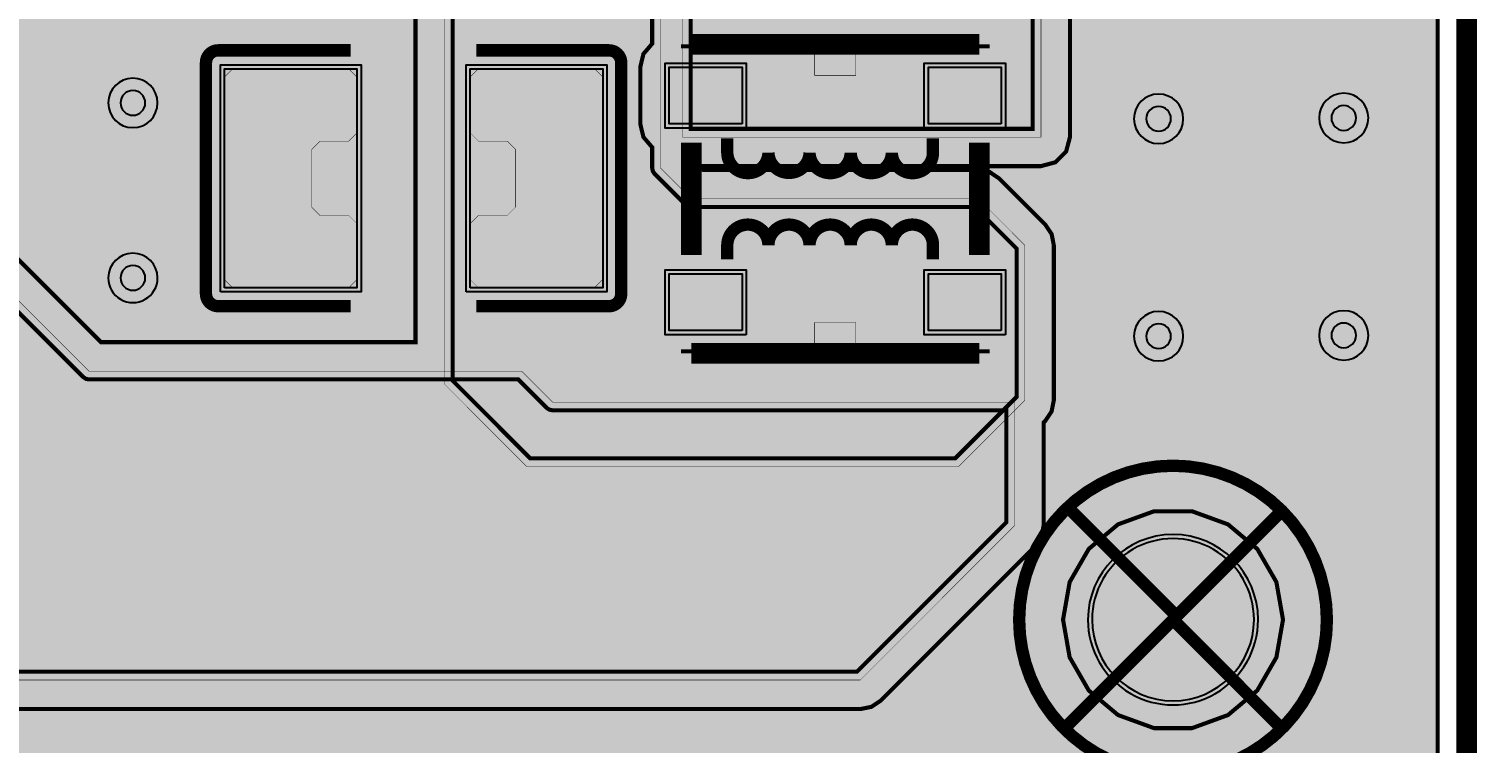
# Model space of a CAD drawing. Header units: millimetres. Extents: x 0 to 40.3, y -58.3 to 0.1.
# Drawn here: x 22.37 to 40.25, y -48.02 to -39.21 of the extents above; entities that cross this region are included whole.
import ezdxf
from ezdxf.enums import TextEntityAlignment as Align

# ---------------------------------------------------------------- set-up
doc = ezdxf.new("R2010")
doc.units = ezdxf.units.MM
doc.header["$MEASUREMENT"] = 0
for name, color, linetype, true_color in [('Board-Outline-Layer', 7, 'Continuous', 0xff00ff), ('Bottom-Layer', 7, 'Continuous', 0x0000ff), ('Bottom-Paste-Mask-Layer', 7, 'Continuous', 0x800000), ('Bottom-Silkscreen-Layer', 7, 'Continuous', 0x66cc33), ('Bottom-Solder-Mask-Layer', 7, 'Continuous', 0xaa00ff), ('Document-Layer', 7, 'Continuous', 0xffffff), ('Hole-Layer', 7, 'Continuous', 0x222222), ('Multi-Layer', 7, 'Continuous', 0xc0c0c0), ('Top-Layer', 7, 'Continuous', 0xff0000), ('Top-Paste-Mask-Layer', 7, 'Continuous', 0x808080), ('Top-Silkscreen-Layer', 7, 'Continuous', 0xffcc00), ('Top-Solder-Mask-Layer', 7, 'Continuous', 0x800080)]:
    doc.layers.add(name, color=color, linetype=linetype, true_color=true_color)
doc.styles.get("Standard").update_dxf_attribs({"font": 'arial.ttf'})

msp = doc.modelspace()

# ---------------------------------------------------------------- hatches: boundary and pattern name
at = {"layer": 'Bottom-Layer'}
for points in [[(0.48514097028194064, -49.64195834391669), (0.48514097028194203, -28.00588519177039), (39.768938277876565, -28.00588519177039), (39.768938277876565, -49.64195834391669)], [(35.14193040386081, -46.50009398018797), (35.22383646424474, -46.964606331359875), (35.459675565709524, -47.373091637508274), (35.82100203200407, -47.67628054211061), (36.264234558682546, -47.83760398868018), (36.73591276161211, -47.83760398868018), (37.179145288290584, -47.67628054211061), (37.54047175458513, -47.373091637508274), (37.77631085604991, -46.964606331359875), (37.85821691643385, -46.50009398018797), (37.77631085604991, -46.035581629016065), (37.54047175458513, -45.627096322867665), (37.179145288290584, -45.32390741826533), (36.73591276161211, -45.16258397169576), (36.264234558682546, -45.16258397169576), (35.82100203200407, -45.32390741826533), (35.459675565709524, -45.627096322867665), (35.22383646424474, -46.035581629016065)], [(35.50007112014225, -46.50009398018797, 1), (37.50007620015241, -46.50009398018797, 1)]]:
    msp.add_hatch(color=256, dxfattribs=at).paths.add_polyline_path(points)
at = {"layer": 'Bottom-Paste-Mask-Layer'}
msp.add_hatch(color=256, dxfattribs=at).paths.add_polyline_path([(35.50007112014225, -46.50009398018797, 1), (37.50007620015241, -46.50009398018797, 1)])
at = {"layer": 'Bottom-Solder-Mask-Layer'}
msp.add_hatch(color=256, dxfattribs=at).paths.add_polyline_path([(35.44907035814072, -46.50009398018797, 1), (37.551076962153935, -46.50009398018797, 1)])
at = {"layer": 'Document-Layer'}
for points in [[(32.075387350774704, -39.40270764541529), (32.075387350774704, -39.78370840741682), (32.58338836677674, -39.78370840741682), (32.58338836677674, -39.40270764541529)], [(32.075387350774704, -39.40270764541529), (32.075387350774704, -39.78370840741682), (32.58338836677674, -39.78370840741682), (32.58338836677674, -39.40270764541529)], [(32.58338836677673, -43.21271526543053), (32.58338836677673, -42.83171450342901), (32.075387350774704, -42.83171450342901), (32.075387350774704, -43.21271526543053)], [(32.58338836677673, -43.21271526543053), (32.58338836677673, -42.83171450342901), (32.075387350774704, -42.83171450342901), (32.075387350774704, -43.21271526543053)]]:
    msp.add_hatch(color=256, dxfattribs=at).paths.add_polyline_path(points)
at = {"layer": 'Hole-Layer'}
msp.add_hatch(color=256, dxfattribs=at).paths.add_polyline_path([(35.50007112014225, -46.50009398018797, 1), (37.50007620015241, -46.50009398018797, 1)])
at = {"layer": 'Multi-Layer'}
msp.add_hatch(color=256, dxfattribs=at).paths.add_polyline_path([(35.50007112014225, -46.50009398018797, 1), (37.50007620015241, -46.50009398018797, 1)])
msp.add_hatch(color=256, dxfattribs=at).paths.add_polyline_path([(35.50007112014225, -46.50009398018797, 1), (37.50007620015241, -46.50009398018797, 1)])
msp.add_hatch(color=256, dxfattribs=at).paths.add_polyline_path([(35.50007112014225, -46.50009398018797, 1), (37.50007620015241, -46.50009398018797, 1)])
at = {"layer": 'Top-Layer'}
for points in [[(0.48514097028194203, -28.01499618999238), (16.382740665481336, -28.01499618999238), (16.382740665481336, -28.216916433832875), (9.525019050038102, -28.216916433832875), (9.345948691897386, -28.26489819168503), (9.214860091608825, -28.39598679197359), (9.166878333756669, -28.575057150114308), (9.166878333756669, -28.787160274320552), (8.700774701549404, -28.787160274320552), (8.466518396748828, -28.833756750482046), (8.267925490815449, -28.966452287869046), (6.806165267295004, -30.42821251138949), (6.673469729908002, -30.62680541732287), (6.626873253746508, -30.86106172212345), (6.626873253746508, -35.56007112014225), (6.6734697299080015, -35.79432742494282), (6.806165267295001, -35.992920330876196), (7.94308424113295, -37.12983930471415), (8.141677147066329, -37.262534842101154), (8.375933451866905, -37.309131318262644), (10.23787830506335, -37.309131318262644), (10.360359168885264, -37.52132572348692), (10.590586741173482, -37.60513081026163), (11.07188214376429, -37.60513081026163), (11.07188214376429, -38.862077724155455), (11.099143982514375, -38.99913224273172), (11.176779130944114, -39.11532145325706), (11.938780654947163, -39.87732297726011), (12.054969865472499, -39.95495812568985), (12.19202438404877, -39.982219964439935), (13.821681198134101, -39.982219964439935), (16.659893319786644, -42.82043208609248), (16.659893319786644, -45.974091948183904), (16.687155158536726, -46.11114646676017), (16.764790306966464, -46.22733567728551), (18.034792846971545, -47.49733821729059), (18.150982057496883, -47.57497336572033), (18.288036576073154, -47.60223520447041), (32.63906527813056, -47.60223520447041), (32.77611979670683, -47.57497336572033), (32.892309007232164, -47.49733821729059), (34.797312817239785, -45.59233440728297), (34.87494796566953, -45.47614519675763), (34.90220980441961, -45.339090678181364), (34.90220980441961, -44.06738909561453), (34.92290297440735, -44.04669599001828), (35.00053841023132, -43.930506642881525), (35.02780035560072, -43.793451866903744), (35.02780035560072, -41.879237998476), (35.00053851685063, -41.74218347989973), (34.92290336842089, -41.625994269374395), (34.3513768253678, -41.054467726321306), (34.23518761484247, -40.976832577891564), (34.098133096266196, -40.94957073914148), (30.69973104469039, -40.94957073914148), (30.654010953250207, -40.9038506477013), (34.86939293878588, -40.9038506477013), (35.0484632969266, -40.85586888984914), (35.179551897215156, -40.724780289560584), (35.22753365506731, -40.545709931419864), (35.22753365506731, -38.879110998222004), (35.20027181631723, -38.74205647964573), (35.12263666788749, -38.6258672691204), (32.35953546429923, -35.86276606553213), (32.81238252476505, -35.86276606553213), (32.98527441278904, -35.81827032006018), (33.115205793426114, -35.695839471678944), (33.345389890779785, -35.695839471678944), (33.524460248920505, -35.64785771382679), (33.65554884920906, -35.51676911353823), (33.70353060706122, -35.33769875539751), (33.70353060706122, -31.528691897383798), (33.703259409374915, -31.514757037532632), (33.70244622703826, -31.500843281686564), (33.93912849302869, -31.500843281686564), (34.214499097469975, -31.77621388612785), (34.13143740368388, -31.894856069112123), (34.10215392430785, -32.03669291338583), (34.10215392430785, -35.37050038100077), (34.150135682160006, -35.54957073914149), (34.28122428244856, -35.68065933943004), (34.46029464058928, -35.7286410972822), (37.55569977139954, -35.7286410972822), (37.73477012954026, -35.68065933943004), (37.865858729828815, -35.54957073914149), (37.91384048768097, -35.37050038100077), (37.91384048768097, -32.03669291338583), (37.89070727436765, -31.91006453736508), (37.82429609976474, -31.7997946545334), (37.873611796563445, -31.70117011553719), (37.890586741173486, -31.59221742443485), (37.890586741173486, -30.123924307848622), (37.8633249024234, -29.986869789272347), (37.78568975399366, -29.870680578747013), (35.93000536523903, -28.014996189992385), (39.768938277876565, -28.014996189992385), (39.768938277876565, -49.64195834391669), (0.48514097028194064, -49.64195834391669)], [(19.281178562357127, -29.591059182118368), (19.28117856235713, -28.01499618999238), (25.4229108458217, -28.014996189992385), (25.422910845821697, -31.37294386588774), (25.470892603673853, -31.552014224028458), (25.60198120396241, -31.683102824317015), (25.781051562103126, -31.73108458216917), (28.605740411480824, -31.73108458216917), (28.605740411480824, -35.33769875539751), (28.65372216933298, -35.51676911353823), (28.78481076962154, -35.64785771382679), (28.963881127762257, -35.695839471678944), (29.25438562592466, -35.695839471678944), (29.208007163643646, -35.79207262257535), (29.192075184150376, -35.89770383540767), (29.192075184150376, -36.897703835407675), (29.240056942002532, -37.076774193548395), (29.37114554229109, -37.207862793836945), (29.550215900431805, -37.2558445516891), (29.676038972232472, -37.2558445516891), (29.81620841989276, -37.396013124728), (29.932397356478056, -37.473647696865086), (30.06945135890272, -37.500909321818646), (30.083500127000256, -37.500909321818646), (30.083500127000256, -37.73971551943104), (29.550469900939806, -37.73971551943104), (29.471473701173146, -37.748536363559445), (29.39636878286766, -37.774564389128784), (28.40439321865635, -37.774564389128784), (28.329288300350864, -37.748536363559445), (28.250292100584204, -37.73971551943104), (27.650292100584206, -37.73971551943104), (27.47122174244349, -37.78769727728319), (27.34013314215493, -37.91878587757175), (27.292151384302773, -38.09785623571247), (27.292151384302773, -38.218445231662166), (27.250134477654807, -38.26046213831013), (27.17249932922507, -38.376651348835466), (27.145237490474987, -38.51370586741174), (27.145237490474987, -43.07594615189231), (23.262392970014243, -43.07594615189231), (16.509276241166635, -36.3228294230447), (16.393087030641297, -36.24519427461496), (16.256032512065026, -36.217932435864874), (13.864374173976648, -36.217932435864874), (13.461270145154442, -35.81482840704267), (13.345080934629104, -35.737193258612926), (13.208026416052833, -35.70993141986285), (11.55702311404623, -35.70993141986285), (11.419968595469959, -35.737193258612926), (11.303779384944622, -35.81482840704267), (11.294842058971906, -35.82376573301539), (11.21967209292828, -35.79768751968813), (11.140599441198884, -35.78884937769875), (10.590586741173482, -35.78884937769876), (10.360359168885259, -35.87265446447347), (10.237878305063347, -36.08484886969775), (8.629490649052366, -36.08484886969775), (7.941699992887595, -35.397058213532965), (7.989335559906093, -35.406907433958445), (8.037866395732793, -35.41021082042164), (11.049022098044198, -35.41021082042164), (11.114448749678246, -35.40418390096522), (11.177673355346698, -35.38630598888788), (11.240897961015165, -35.40418390096523), (11.306324612649224, -35.410210820421646), (12.192024384048768, -35.410210820421646), (12.371094742189484, -35.36222906256949), (12.502183342478045, -35.23114046228093), (12.5501651003302, -35.05207010414021), (12.5501651003302, -33.75734061468123), (13.055981711963424, -33.75734061468123), (13.153223663986656, -33.74388638700255), (13.243159463411407, -33.70453457055718), (13.433025491259114, -33.576298092315405), (13.506311912623824, -33.35922021844044), (13.506311912623824, -31.803870967741943), (13.504797193873577, -31.770967008353068), (13.500265850312307, -31.738341376682758), (18.87686309372619, -31.738341376682758), (19.055933451866903, -31.690359618830602), (19.187022052155463, -31.55927101854204), (19.23500381000762, -31.380200660401325), (19.23500381000762, -29.766962593133055), (19.269442585099707, -29.681990636743734)], [(30.11153535532538, -37.04116840233681), (29.763982727965463, -36.693617943616104), (29.763982727965463, -35.94181610363221), (31.788413658890214, -35.94181610363221), (34.76779273558547, -38.92119518032748), (34.76779273558547, -40.44410972821946), (30.543241046482095, -40.44410972821946), (30.543241046482095, -37.14276860553721), (30.513483035934627, -37.07092641288427), (30.44164084328169, -37.04116840233681)], [(13.970027940055882, -39.5224790449581), (12.234108566154243, -39.5224790449581), (11.531623063246128, -38.81999354204998), (11.531623063246128, -36.237156572250264), (11.599107296151702, -36.169672339344686), (13.16594223394736, -36.169672339344686), (13.644185239401928, -36.64791534479925), (13.677146717565146, -36.669939500382156), (13.716027432054865, -36.67767335534672), (16.213948329959553, -36.67767335534672), (23.04220403543952, -43.50592906082668), (23.075165513602737, -43.52795321640959), (23.11404622809246, -43.53568707137415), (28.41476809176965, -43.53568707137415), (28.766010843223707, -43.88692982282821), (28.798972321386923, -43.90895397841111), (28.83785303587665, -43.916687833375676), (34.442468884937774, -43.916687833375676), (34.442468884937774, -45.29700649607589), (32.59698109602508, -47.14249428498857), (18.330120758178627, -47.14249428498857), (17.119634239268482, -45.932007766078435), (17.119634239268482, -42.672085344170696), (17.11190038430392, -42.63320462968097), (17.089876228721014, -42.60024315151775), (14.041870132708821, -39.55223705550556), (14.008908654545603, -39.53021289992265)], [(29.92124714249429, -40.38262890525781), (29.960255576848233, -40.545169236530796), (30.06878333756668, -40.67230201119774), (30.06878333756668, -40.92671069342139), (30.07651719253124, -40.96559140791111), (30.098541348114146, -40.99855288607433), (30.47954211011567, -41.379553648075856), (30.512503588278886, -41.40157780365876), (30.55138430276861, -41.409311658623324), (34.05604891416072, -41.409311658623324), (34.56805943611887, -41.92132218058148), (34.56805943611887, -43.75136759219931), (33.81130681727525, -44.508117856235714), (28.561464420865953, -44.508117856235714), (27.604978409956825, -43.55163184532658), (27.604978409956825, -38.55579004951721), (27.926463150863412, -38.23430530861062), (30.06878333756668, -38.23430530861062), (30.06878333756668, -39.39295579931788), (29.960255576848233, -39.52008857398483), (29.921247142494288, -39.68262890525781)], [(31.17938785877572, -40.38262890525782), (30.279387858775724, -40.38262890525782), (30.279387858775724, -39.682628905257815), (31.17938785877572, -39.682628905257815)], [(34.379387858775715, -40.38262890525781), (33.479387858775716, -40.38262890525781), (33.479387858775716, -39.68262890525781), (34.379387858775715, -39.68262890525781)], [(24.78747777495555, -42.4037109474219), (24.78747777495555, -39.7037109474219), (26.422479044958095, -39.7037109474219), (26.422479044958095, -42.4037109474219)], [(27.82227584455169, -42.4037109474219), (27.82227584455169, -39.7037109474219), (29.457277114554234, -39.7037109474219), (29.457277114554234, -42.4037109474219)], [(31.17938785877572, -42.93279400558801), (30.279387858775724, -42.93279400558801), (30.279387858775724, -42.23279400558801), (31.17938785877572, -42.23279400558801)], [(34.379387858775715, -42.932794005588015), (33.479387858775716, -42.932794005588015), (33.479387858775716, -42.23279400558802), (34.379387858775715, -42.23279400558802)], [(35.14193040386081, -46.50009398018797), (35.22383646424474, -46.964606331359875), (35.459675565709524, -47.373091637508274), (35.82100203200407, -47.67628054211061), (36.264234558682546, -47.83760398868018), (36.73591276161211, -47.83760398868018), (37.179145288290584, -47.67628054211061), (37.54047175458513, -47.373091637508274), (37.77631085604991, -46.964606331359875), (37.85821691643385, -46.50009398018797), (37.77631085604991, -46.035581629016065), (37.54047175458513, -45.627096322867665), (37.179145288290584, -45.32390741826533), (36.73591276161211, -45.16258397169576), (36.264234558682546, -45.16258397169576), (35.82100203200407, -45.32390741826533), (35.459675565709524, -45.627096322867665), (35.22383646424474, -46.035581629016065)], [(35.50007112014225, -46.50009398018797, 1), (37.50007620015241, -46.50009398018797, 1)]]:
    msp.add_hatch(color=256, dxfattribs=at).paths.add_polyline_path(points)
at = {"layer": 'Top-Paste-Mask-Layer'}
for points in [[(31.17938785877572, -40.38262890525782), (30.279387858775724, -40.38262890525782), (30.279387858775724, -39.682628905257815), (31.17938785877572, -39.682628905257815)], [(34.379387858775715, -40.38262890525781), (33.479387858775716, -40.38262890525781), (33.479387858775716, -39.68262890525781), (34.379387858775715, -39.68262890525781)], [(26.422377444754893, -42.3037236474473), (26.422377444754893, -41.61271526543053), (26.322377444754892, -41.51271526543053), (25.966471932943872, -41.51271526543053), (25.866471932943867, -41.412715265430535), (25.866471932943867, -40.69470662941326), (25.966471932943872, -40.59470662941327), (26.322377444754892, -40.59470662941327), (26.422377444754893, -40.494706629413265), (26.422377444754893, -39.8036982473965), (26.322377444754892, -39.703698247396495), (24.88737617475235, -39.703698247396495), (24.787376174752353, -39.8036982473965), (24.787376174752353, -42.3037236474473), (24.88737617475235, -42.4037236474473), (26.322377444754892, -42.4037236474473)], [(26.422377444754893, -42.3037236474473), (26.422377444754893, -41.61271526543053), (26.322377444754892, -41.51271526543053), (25.966471932943872, -41.51271526543053), (25.866471932943867, -41.412715265430535), (25.866471932943867, -40.69470662941326), (25.966471932943872, -40.59470662941327), (26.322377444754892, -40.59470662941327), (26.422377444754893, -40.494706629413265), (26.422377444754893, -39.8036982473965), (26.322377444754892, -39.703698247396495), (24.88737617475235, -39.703698247396495), (24.787376174752353, -39.8036982473965), (24.787376174752353, -42.3037236474473), (24.88737617475235, -42.4037236474473), (26.322377444754892, -42.4037236474473)], [(27.822377444754892, -42.3037236474473), (27.822377444754892, -41.61271526543053), (27.922377444754893, -41.51271526543053), (28.278282956565917, -41.51271526543053), (28.37828295656592, -41.412715265430535), (28.37828295656592, -40.69470662941326), (28.278282956565917, -40.59470662941327), (27.922377444754893, -40.59470662941327), (27.822377444754892, -40.494706629413265), (27.822377444754892, -39.8036982473965), (27.922377444754893, -39.703698247396495), (29.357378714757434, -39.703698247396495), (29.457378714757432, -39.8036982473965), (29.457378714757432, -42.3037236474473), (29.357378714757434, -42.4037236474473), (27.922377444754893, -42.4037236474473)], [(27.822377444754892, -42.3037236474473), (27.822377444754892, -41.61271526543053), (27.922377444754893, -41.51271526543053), (28.278282956565917, -41.51271526543053), (28.37828295656592, -41.412715265430535), (28.37828295656592, -40.69470662941326), (28.278282956565917, -40.59470662941327), (27.922377444754893, -40.59470662941327), (27.822377444754892, -40.494706629413265), (27.822377444754892, -39.8036982473965), (27.922377444754893, -39.703698247396495), (29.357378714757434, -39.703698247396495), (29.457378714757432, -39.8036982473965), (29.457378714757432, -42.3037236474473), (29.357378714757434, -42.4037236474473), (27.922377444754893, -42.4037236474473)], [(31.17938785877572, -42.93279400558801), (30.279387858775724, -42.93279400558801), (30.279387858775724, -42.23279400558801), (31.17938785877572, -42.23279400558801)], [(34.379387858775715, -42.932794005588015), (33.479387858775716, -42.932794005588015), (33.479387858775716, -42.23279400558802), (34.379387858775715, -42.23279400558802)], [(35.50007112014225, -46.50009398018797, 1), (37.50007620015241, -46.50009398018797, 1)]]:
    msp.add_hatch(color=256, dxfattribs=at).paths.add_polyline_path(points)
at = {"layer": 'Top-Silkscreen-Layer'}
for points in [[(32.075387350774704, -39.40270764541529), (32.075387350774704, -39.78370840741682), (32.58338836677674, -39.78370840741682), (32.58338836677674, -39.40270764541529)], [(32.075387350774704, -39.40270764541529), (32.075387350774704, -39.78370840741682), (32.58338836677674, -39.78370840741682), (32.58338836677674, -39.40270764541529)], [(32.075387350774704, -43.21271526543053), (32.075387350774704, -42.83171450342901), (32.58338836677673, -42.83171450342901), (32.58338836677673, -43.21271526543053)], [(32.075387350774704, -43.21271526543053), (32.075387350774704, -42.83171450342901), (32.58338836677673, -42.83171450342901), (32.58338836677673, -43.21271526543053)]]:
    msp.add_hatch(color=256, dxfattribs=at).paths.add_polyline_path(points)
at = {"layer": 'Top-Solder-Mask-Layer'}
for points in [[(24.73667767335535, -42.4545110490221), (24.73667767335535, -39.652910845821694), (26.473279146558294, -39.652910845821694), (26.473279146558294, -42.4545110490221)], [(27.77147574295149, -42.4545110490221), (27.77147574295149, -39.652910845821694), (29.508077216154437, -39.652910845821694), (29.508077216154437, -42.4545110490221)], [(31.230388620777248, -40.433629667259346), (30.228387096774195, -40.433629667259346), (30.228387096774195, -39.63162814325629), (31.230388620777248, -39.63162814325629)], [(34.430388620777244, -40.43362966725934), (33.428387096774195, -40.43362966725934), (33.428387096774195, -39.631628143256286), (34.430388620777244, -39.631628143256286)], [(31.230388620777248, -42.983794767589536), (30.228387096774195, -42.983794767589536), (30.228387096774195, -42.18179324358648), (31.230388620777248, -42.18179324358648)], [(34.430388620777244, -42.98379476758954), (33.428387096774195, -42.98379476758954), (33.428387096774195, -42.18179324358649), (34.430388620777244, -42.18179324358649)], [(35.44907035814072, -46.50009398018797, 1), (37.551076962153935, -46.50009398018797, 1)]]:
    msp.add_hatch(color=256, dxfattribs=at).paths.add_polyline_path(points)

# ---------------------------------------------------------------- linework, layer by layer
at = {"layer": 'Board-Outline-Layer', "const_width": 0.25400050800101603}
msp.add_lwpolyline([(0.12700025400050802, -50.000099060198124), (0.12700025400050802, 0), (40.12707899415799, 0), (40.12707899415799, -50.000099060198124)], close=True, dxfattribs=at)
at = {"layer": 'Bottom-Layer'}
for points, const_width in [([(0.12700025400050802, -50.000099060198124), (0.12700025400050802, -27.904284988569984), (40.12707899415799, -27.904284988569984), (40.12707899415799, -50.000099060198124)], 0.005080010160020321), ([(0.48514097028194064, -49.64195834391669), (0.48514097028194203, -28.00588519177039), (39.768938277876565, -28.00588519177039), (39.768938277876565, -49.64195834391669)], 0.05080010160020321), ([(35.14193040386081, -46.50009398018797), (35.22383646424474, -46.964606331359875), (35.459675565709524, -47.373091637508274), (35.82100203200407, -47.67628054211061), (36.264234558682546, -47.83760398868018), (36.73591276161211, -47.83760398868018), (37.179145288290584, -47.67628054211061), (37.54047175458513, -47.373091637508274), (37.77631085604991, -46.964606331359875), (37.85821691643385, -46.50009398018797), (37.77631085604991, -46.035581629016065), (37.54047175458513, -45.627096322867665), (37.179145288290584, -45.32390741826533), (36.73591276161211, -45.16258397169576), (36.264234558682546, -45.16258397169576), (35.82100203200407, -45.32390741826533), (35.459675565709524, -45.627096322867665), (35.22383646424474, -46.035581629016065)], 0.05080010160020321)]:
    msp.add_lwpolyline(points, close=True, dxfattribs=dict(at, const_width=const_width))
msp.add_lwpolyline([(35.50007112014225, -46.500093979688664, 1), (37.50007620015241, -46.500093980367396), (37.50007620015241, -46.500093980687275, 1), (35.50007112014225, -46.50009398000854)], format="xyb", dxfattribs=at)
at = {"layer": 'Bottom-Paste-Mask-Layer'}
msp.add_lwpolyline([(35.50007112014225, -46.500093979688664, 1), (37.50007620015241, -46.500093980367396), (37.50007620015241, -46.500093980687275, 1), (35.50007112014225, -46.50009398000854)], format="xyb", dxfattribs=at)
at = {"layer": 'Bottom-Solder-Mask-Layer'}
msp.add_lwpolyline([(35.44907035814072, -46.50009397515153, 1), (37.551076962153935, -46.50009398219107), (37.551076962153935, -46.50009398522441, 1), (35.44907035814072, -46.50009397818488)], format="xyb", dxfattribs=at)
at = {"layer": 'Document-Layer', "const_width": 0.005080010160020321}
for points in [[(32.075387350774704, -39.40270764541529), (32.075387350774704, -39.78370840741682), (32.58338836677674, -39.78370840741682), (32.58338836677674, -39.40270764541529)], [(32.075387350774704, -39.40270764541529), (32.075387350774704, -39.78370840741682), (32.58338836677674, -39.78370840741682), (32.58338836677674, -39.40270764541529)], [(32.58338836677673, -43.21271526543053), (32.58338836677673, -42.83171450342901), (32.075387350774704, -42.83171450342901), (32.075387350774704, -43.21271526543053)], [(32.58338836677673, -43.21271526543053), (32.58338836677673, -42.83171450342901), (32.075387350774704, -42.83171450342901), (32.075387350774704, -43.21271526543053)]]:
    msp.add_lwpolyline(points, close=True, dxfattribs=at)
at = {"layer": 'Hole-Layer'}
for points in [[(23.503799847599698, -40.1238252476505, 1), (23.80879857759716, -40.1238252476505, 1)], [(36.16957327914656, -40.319850599379976, 1), (36.474572009144026, -40.319850599379976, 1)], [(38.45557785115571, -40.309986197928644, 1), (38.76057658115317, -40.309986197928644, 1)], [(23.503799847599698, -42.282829565659135, 1), (23.80879857759716, -42.282829565659135, 1)], [(36.16957327914656, -43.002180426404614, 1), (36.474572009144026, -43.002180426404614, 1)], [(38.45557785115571, -42.99231602495328, 1), (38.76057658115317, -42.99231602495328, 1)]]:
    msp.add_lwpolyline(points, format="xyb", close=True, dxfattribs=at)
msp.add_lwpolyline([(35.50007112014225, -46.500093979688664, 1), (37.50007620015241, -46.500093980367396), (37.50007620015241, -46.500093980687275, 1), (35.50007112014225, -46.50009398000854)], format="xyb", dxfattribs=at)
at = {"layer": 'Multi-Layer'}
for points in [[(23.351297942595888, -40.12382524745077, 1), (23.96130048260097, -40.12382524801451), (23.96130048260097, -40.123825247850235, 1), (23.351297942595888, -40.12382524728649)], [(23.351297942595888, -42.28282956545941, 1), (23.96130048260097, -42.282829566023146), (23.96130048260097, -42.28282956585887, 1), (23.351297942595888, -42.282829565295124)], [(35.50007112014225, -46.500093979688664, 1), (37.50007620015241, -46.500093980367396), (37.50007620015241, -46.500093980687275, 1), (35.50007112014225, -46.50009398000854)], [(35.50007112014225, -46.500093979688664, 1), (37.50007620015241, -46.500093980367396), (37.50007620015241, -46.500093980687275, 1), (35.50007112014225, -46.50009398000854)], [(35.50007112014225, -46.500093979688664, 1), (37.50007620015241, -46.500093980367396), (37.50007620015241, -46.500093980687275, 1), (35.50007112014225, -46.50009398000854)]]:
    msp.add_lwpolyline(points, format="xyb", dxfattribs=at)
for points in [[(36.01707137414275, -40.319850599379976, 1), (36.627073914147836, -40.319850599379976, 1)], [(38.30307594615189, -40.309986197928644, 1), (38.913078486156984, -40.309986197928644, 1)], [(36.01707137414275, -43.002180426404614, 1), (36.627073914147836, -43.002180426404614, 1)], [(38.30307594615189, -42.99231602495328, 1), (38.913078486156984, -42.99231602495328, 1)]]:
    msp.add_lwpolyline(points, format="xyb", close=True, dxfattribs=at)
at = {"layer": 'Top-Layer'}
for points, const_width in [([(0.12700025400050802, -50.000099060198124), (0.12700025400050802, -27.913395986791976), (40.12707899415799, -27.913395986791976), (40.12707899415799, -50.000099060198124)], 0.005080010160020321), ([(31.830497840995687, -35.8402159004318), (34.86939293878588, -38.879110998222004), (34.86939293878588, -40.545709931419864), (30.44164084328169, -40.545709931419864), (30.44164084328169, -37.14276860553721), (30.06945135890272, -37.14276860553721), (29.662382524765054, -36.73570231140462), (29.662382524765054, -35.8402159004318)], 0.005080010160020321), ([(30.11153535532538, -37.04116840233681), (29.763982727965463, -36.693617943616104), (29.763982727965463, -35.94181610363221), (31.788413658890214, -35.94181610363221), (34.76779273558547, -38.92119518032748), (34.76779273558547, -40.44410972821946), (30.543241046482095, -40.44410972821946), (30.543241046482095, -37.14276860553721), (30.513483035934627, -37.07092641288427), (30.44164084328169, -37.04116840233681)], 0.05080010160020321), ([(11.430022860045721, -36.19507239014479), (11.55702311404623, -36.06807213614427), (13.208026416052833, -36.06807213614427), (13.716027432054865, -36.57607315214631), (16.256032512065026, -36.57607315214631), (23.11404622809246, -43.43408686817374), (28.45685227387512, -43.43408686817374), (28.83785303587665, -43.81508763017526), (34.54406908813818, -43.81508763017526), (34.54406908813818, -45.339090678181364), (32.63906527813056, -47.244094488188985), (18.288036576073154, -47.244094488188985), (17.018034036068073, -45.974091948183904), (17.018034036068073, -42.672085344170696), (13.970027940055882, -39.6240792481585), (12.19202438404877, -39.6240792481585), (11.430022860045721, -38.862077724155455)], 0.005080010160020321), ([(30.170383540767084, -38.13270510541021), (30.170383540767084, -40.92671069342139), (30.55138430276861, -41.30771145542291), (34.098133096266196, -41.30771145542291), (34.669659639319285, -41.879237998476), (34.669659639319285, -43.793451866903744), (33.85339090678182, -44.60971805943612), (28.51938023876048, -44.60971805943612), (27.503378206756416, -43.59371602743206), (27.503378206756416, -38.51370586741174), (27.88437896875794, -38.13270510541021)], 0.005080010160020321), ([(29.92124714249429, -40.38262890525781), (29.960255576848233, -40.545169236530796), (30.06878333756668, -40.67230201119774), (30.06878333756668, -40.92671069342139), (30.07651719253124, -40.96559140791111), (30.098541348114146, -40.99855288607433), (30.47954211011567, -41.379553648075856), (30.512503588278886, -41.40157780365876), (30.55138430276861, -41.409311658623324), (34.05604891416072, -41.409311658623324), (34.56805943611887, -41.92132218058148), (34.56805943611887, -43.75136759219931), (33.81130681727525, -44.508117856235714), (28.561464420865953, -44.508117856235714), (27.604978409956825, -43.55163184532658), (27.604978409956825, -38.55579004951721), (27.926463150863412, -38.23430530861062), (30.06878333756668, -38.23430530861062), (30.06878333756668, -39.39295579931788), (29.960255576848233, -39.52008857398483), (29.921247142494288, -39.68262890525781)], 0.05080010160020321), ([(35.14193040386081, -46.50009398018797), (35.22383646424474, -46.964606331359875), (35.459675565709524, -47.373091637508274), (35.82100203200407, -47.67628054211061), (36.264234558682546, -47.83760398868018), (36.73591276161211, -47.83760398868018), (37.179145288290584, -47.67628054211061), (37.54047175458513, -47.373091637508274), (37.77631085604991, -46.964606331359875), (37.85821691643385, -46.50009398018797), (37.77631085604991, -46.035581629016065), (37.54047175458513, -45.627096322867665), (37.179145288290584, -45.32390741826533), (36.73591276161211, -45.16258397169576), (36.264234558682546, -45.16258397169576), (35.82100203200407, -45.32390741826533), (35.459675565709524, -45.627096322867665), (35.22383646424474, -46.035581629016065)], 0.05080010160020321)]:
    msp.add_lwpolyline(points, close=True, dxfattribs=dict(at, const_width=const_width))
at = {"layer": 'Top-Layer', "const_width": 0.05080010160020321}
for points in [[(39.768938277876565, -28.014996189992385), (39.768938277876565, -49.64195834391669)], [(27.145237490474987, -38.51370586741174), (27.145237490474987, -43.07594615189231), (23.262392970014243, -43.07594615189231), (16.509276241166635, -36.3228294230447)], [(16.213948329959553, -36.67767335534672), (23.04220403543952, -43.50592906082668), (23.075165513602737, -43.52795321640959), (23.11404622809246, -43.53568707137415), (28.41476809176965, -43.53568707137415), (28.766010843223707, -43.88692982282821), (28.798972321386923, -43.90895397841111), (28.83785303587665, -43.916687833375676), (34.442468884937774, -43.916687833375676), (34.442468884937774, -45.29700649607589), (32.59698109602508, -47.14249428498857), (18.330120758178627, -47.14249428498857)], [(18.288036576073154, -47.60223520447041), (32.63906527813056, -47.60223520447041), (32.77611979670683, -47.57497336572033), (32.892309007232164, -47.49733821729059), (34.797312817239785, -45.59233440728297), (34.87494796566953, -45.47614519675763), (34.90220980441961, -45.339090678181364), (34.90220980441961, -44.06738909561453), (34.92290297440735, -44.04669599001828), (35.00053841023132, -43.930506642881525), (35.02780035560072, -43.793451866903744), (35.02780035560072, -41.879237998476), (35.00053851685063, -41.74218347989973), (34.92290336842089, -41.625994269374395), (34.3513768253678, -41.054467726321306), (34.23518761484247, -40.976832577891564), (34.098133096266196, -40.94957073914148), (30.69973104469039, -40.94957073914148), (30.654010953250207, -40.9038506477013), (34.86939293878588, -40.9038506477013), (35.0484632969266, -40.85586888984914), (35.179551897215156, -40.724780289560584), (35.22753365506731, -40.545709931419864), (35.22753365506731, -38.879110998222004)]]:
    msp.add_lwpolyline(points, dxfattribs=at)
at = {"layer": 'Top-Layer'}
for points in [[(31.17938785877572, -40.38262890525782), (30.279387858775724, -40.38262890525782), (30.279387858775724, -39.682628905257815), (31.17938785877572, -39.682628905257815)], [(34.379387858775715, -40.38262890525781), (33.479387858775716, -40.38262890525781), (33.479387858775716, -39.68262890525781), (34.379387858775715, -39.68262890525781)], [(24.78747777495555, -42.4037109474219), (24.78747777495555, -39.7037109474219), (26.422479044958095, -39.7037109474219), (26.422479044958095, -42.4037109474219)], [(27.82227584455169, -42.4037109474219), (27.82227584455169, -39.7037109474219), (29.457277114554234, -39.7037109474219), (29.457277114554234, -42.4037109474219)], [(31.17938785877572, -42.93279400558801), (30.279387858775724, -42.93279400558801), (30.279387858775724, -42.23279400558801), (31.17938785877572, -42.23279400558801)], [(34.379387858775715, -42.932794005588015), (33.479387858775716, -42.932794005588015), (33.479387858775716, -42.23279400558802), (34.379387858775715, -42.23279400558802)]]:
    msp.add_lwpolyline(points, close=True, dxfattribs=at)
msp.add_lwpolyline([(35.50007112014225, -46.500093979688664, 1), (37.50007620015241, -46.500093980367396), (37.50007620015241, -46.500093980687275, 1), (35.50007112014225, -46.50009398000854)], format="xyb", dxfattribs=at)
at = {"layer": 'Top-Paste-Mask-Layer'}
for points in [[(31.17938785877572, -40.38262890525782), (30.279387858775724, -40.38262890525782), (30.279387858775724, -39.682628905257815), (31.17938785877572, -39.682628905257815)], [(34.379387858775715, -40.38262890525781), (33.479387858775716, -40.38262890525781), (33.479387858775716, -39.68262890525781), (34.379387858775715, -39.68262890525781)], [(31.17938785877572, -42.93279400558801), (30.279387858775724, -42.93279400558801), (30.279387858775724, -42.23279400558801), (31.17938785877572, -42.23279400558801)], [(34.379387858775715, -42.932794005588015), (33.479387858775716, -42.932794005588015), (33.479387858775716, -42.23279400558802), (34.379387858775715, -42.23279400558802)]]:
    msp.add_lwpolyline(points, close=True, dxfattribs=at)
at = {"layer": 'Top-Paste-Mask-Layer', "const_width": 0.005080010160020321}
for points in [[(26.422377444754893, -42.3037236474473), (26.422377444754893, -41.61271526543053), (26.322377444754892, -41.51271526543053), (25.966471932943872, -41.51271526543053), (25.866471932943867, -41.412715265430535), (25.866471932943867, -40.69470662941326), (25.966471932943872, -40.59470662941327), (26.322377444754892, -40.59470662941327), (26.422377444754893, -40.494706629413265), (26.422377444754893, -39.8036982473965), (26.322377444754892, -39.703698247396495), (24.88737617475235, -39.703698247396495), (24.787376174752353, -39.8036982473965), (24.787376174752353, -42.3037236474473), (24.88737617475235, -42.4037236474473), (26.322377444754892, -42.4037236474473)], [(26.422377444754893, -42.3037236474473), (26.422377444754893, -41.61271526543053), (26.322377444754892, -41.51271526543053), (25.966471932943872, -41.51271526543053), (25.866471932943867, -41.412715265430535), (25.866471932943867, -40.69470662941326), (25.966471932943872, -40.59470662941327), (26.322377444754892, -40.59470662941327), (26.422377444754893, -40.494706629413265), (26.422377444754893, -39.8036982473965), (26.322377444754892, -39.703698247396495), (24.88737617475235, -39.703698247396495), (24.787376174752353, -39.8036982473965), (24.787376174752353, -42.3037236474473), (24.88737617475235, -42.4037236474473), (26.322377444754892, -42.4037236474473)], [(27.822377444754892, -42.3037236474473), (27.822377444754892, -41.61271526543053), (27.922377444754893, -41.51271526543053), (28.278282956565917, -41.51271526543053), (28.37828295656592, -41.412715265430535), (28.37828295656592, -40.69470662941326), (28.278282956565917, -40.59470662941327), (27.922377444754893, -40.59470662941327), (27.822377444754892, -40.494706629413265), (27.822377444754892, -39.8036982473965), (27.922377444754893, -39.703698247396495), (29.357378714757434, -39.703698247396495), (29.457378714757432, -39.8036982473965), (29.457378714757432, -42.3037236474473), (29.357378714757434, -42.4037236474473), (27.922377444754893, -42.4037236474473)], [(27.822377444754892, -42.3037236474473), (27.822377444754892, -41.61271526543053), (27.922377444754893, -41.51271526543053), (28.278282956565917, -41.51271526543053), (28.37828295656592, -41.412715265430535), (28.37828295656592, -40.69470662941326), (28.278282956565917, -40.59470662941327), (27.922377444754893, -40.59470662941327), (27.822377444754892, -40.494706629413265), (27.822377444754892, -39.8036982473965), (27.922377444754893, -39.703698247396495), (29.357378714757434, -39.703698247396495), (29.457378714757432, -39.8036982473965), (29.457378714757432, -42.3037236474473), (29.357378714757434, -42.4037236474473), (27.922377444754893, -42.4037236474473)]]:
    msp.add_lwpolyline(points, close=True, dxfattribs=at)
at = {"layer": 'Top-Paste-Mask-Layer'}
msp.add_lwpolyline([(35.50007112014225, -46.500093979688664, 1), (37.50007620015241, -46.500093980367396), (37.50007620015241, -46.500093980687275, 1), (35.50007112014225, -46.50009398000854)], format="xyb", dxfattribs=at)
at = {"layer": 'Top-Silkscreen-Layer'}
for points, const_width in [([(30.55138430276861, -39.45147574295149), (30.55138430276861, -39.40270764541529)], 0.25400050800101603), ([(30.55138430276861, -39.40270764541529), (34.10739141478283, -39.40270764541529)], 0.25400050800101603), ([(30.55138430276861, -39.45147574295149), (30.55138430276861, -39.40270764541529)], 0.25400050800101603), ([(30.55138430276861, -39.40270764541529), (34.10739141478283, -39.40270764541529)], 0.25400050800101603), ([(34.10739141478283, -39.40270764541529), (34.10739141478283, -39.45147574295149)], 0.25400050800101603), ([(34.10739141478283, -39.40270764541529), (34.10739141478283, -39.45147574295149)], 0.25400050800101603), ([(24.711176022352046, -39.47509779019558), (26.34617729235459, -39.47509779019558)], 0.15240030480060962), ([(24.711176022352046, -39.47509779019558), (26.34617729235459, -39.47509779019558)], 0.15240030480060962), ([(29.53357886715774, -39.47509779019558), (27.898577597155196, -39.47509779019558)], 0.15240030480060962), ([(29.53357886715774, -39.47509779019558), (27.898577597155196, -39.47509779019558)], 0.15240030480060962), ([(24.558775717551438, -42.479923799847604), (24.558775717551438, -39.62749809499619)], 0.15240030480060962), ([(24.558775717551438, -42.479923799847604), (24.558775717551438, -39.62749809499619)], 0.15240030480060962), ([(29.685979171958348, -42.479923799847604), (29.685979171958348, -39.62749809499619)], 0.15240030480060962), ([(29.685979171958348, -42.479923799847604), (29.685979171958348, -39.62749809499619)], 0.15240030480060962), ([(30.55138430276861, -42.00164084328169), (30.55138430276861, -40.61378206756414)], 0.25400050800101603), ([(30.55138430276861, -42.00164084328169), (30.55138430276861, -40.61378206756414)], 0.25400050800101603), ([(30.995885191770387, -40.73626111252223), (30.995885191770387, -40.56277876555753)], 0.15199390398780802), ([(30.995885191770387, -40.73626111252223), (30.995885191770387, -40.56277876555753)], 0.15199390398780802), ([(33.535890271780545, -40.73623571247143), (33.535890271780545, -40.56277876555754)], 0.15199390398780802), ([(33.535890271780545, -40.73623571247143), (33.535890271780545, -40.56277876555754)], 0.15199390398780802), ([(34.10739141478283, -40.61378206756414), (34.10739141478283, -42.00164084328169)], 0.25400050800101603), ([(34.10739141478283, -40.61378206756414), (34.10739141478283, -42.00164084328169)], 0.25400050800101603), ([(30.995885191770387, -41.879237998476), (30.995885191770387, -42.05264414528829)], 0.15199390398780802), ([(30.995885191770387, -41.879237998476), (30.995885191770387, -42.05264414528829)], 0.15199390398780802), ([(33.535890271780545, -41.879237998476), (33.535890271780545, -42.0526441452883)], 0.15199390398780802), ([(33.535890271780545, -41.879237998476), (33.535890271780545, -42.0526441452883)], 0.15199390398780802), ([(26.34617729235459, -42.63232410464821), (24.711176022352046, -42.63232410464821)], 0.15240030480060962), ([(26.34617729235459, -42.63232410464821), (24.711176022352046, -42.63232410464821)], 0.15240030480060962), ([(27.898577597155196, -42.63232410464821), (29.53357886715774, -42.63232410464821)], 0.15240030480060962), ([(27.898577597155196, -42.63232410464821), (29.53357886715774, -42.63232410464821)], 0.15240030480060962), ([(30.55138430276861, -43.21271526543053), (30.55138430276861, -43.163947167894335)], 0.25400050800101603), ([(30.55138430276861, -43.21271526543053), (30.55138430276861, -43.163947167894335)], 0.25400050800101603), ([(34.107391414782825, -43.21271526543053), (30.55138430276861, -43.21271526543053)], 0.25400050800101603), ([(34.107391414782825, -43.21271526543053), (30.55138430276861, -43.21271526543053)], 0.25400050800101603), ([(34.107391414782825, -43.163947167894335), (34.107391414782825, -43.21271526543053)], 0.25400050800101603), ([(34.107391414782825, -43.163947167894335), (34.107391414782825, -43.21271526543053)], 0.25400050800101603), ([(36.50007366014733, -46.412672085344184), (35.23007112014225, -45.1426695453391), (35.23007112014225, -45.12849123698249)], 0.15240030480060962), ([(36.50007366014733, -46.412672085344184), (35.23007112014225, -45.1426695453391), (35.23007112014225, -45.12849123698249)], 0.15240030480060962), ([(36.50007366014733, -46.50009398018797), (37.820876301752605, -45.179291338582686), (37.871676403352815, -45.179291338582686)], 0.15240030480060962), ([(36.50007366014733, -46.50009398018797), (37.820876301752605, -45.179291338582686), (37.871676403352815, -45.179291338582686)], 0.15240030480060962), ([(36.50007366014733, -46.50009398018797), (35.179271018542046, -47.82089662179325), (35.12847091694184, -47.82089662179325)], 0.15240030480060962), ([(36.50007366014733, -46.50009398018797), (35.179271018542046, -47.82089662179325), (35.12847091694184, -47.82089662179325)], 0.15240030480060962), ([(36.50007366014733, -46.50009398018797), (37.85700025400052, -47.85702057404116)], 0.15240030480060962), ([(36.50007366014733, -46.50009398018797), (37.85700025400052, -47.85702057404116)], 0.15240030480060962)]:
    msp.add_lwpolyline(points, dxfattribs=dict(at, const_width=const_width))
for points, const_width in [([(24.558775717551438, -39.62749809499619, -0.414), (24.711176022352046, -39.47509779019558)], 0.15240030480060962), ([(24.558775717551438, -39.62749809499619, -0.414), (24.711176022352046, -39.47509779019558)], 0.15240030480060962), ([(29.685979171958348, -39.62749809499619, 0.414), (29.53357886715774, -39.47509779019558)], 0.15240030480060962), ([(29.685979171958348, -39.62749809499619, 0.414), (29.53357886715774, -39.47509779019558)], 0.15240030480060962), ([(30.995885191770387, -40.73626111252223, 1), (31.50391160782322, -40.73623571247143)], 0.15199390398780802), ([(30.995885191770387, -40.73626111252223, 1), (31.50391160782322, -40.73623571247143)], 0.15199390398780802), ([(31.50391160782322, -40.73623571247143, 0.99), (32.01188722377445, -40.73623571247143)], 0.15199390398780802), ([(31.50391160782322, -40.73623571247143, 0.99), (32.01188722377445, -40.73623571247143)], 0.15199390398780802), ([(32.01188722377445, -40.73623571247143, 1), (32.519888239776485, -40.73623571247143)], 0.15199390398780802), ([(32.01188722377445, -40.73623571247143, 1), (32.519888239776485, -40.73623571247143)], 0.15199390398780802), ([(32.519888239776485, -40.73623571247143, 1), (33.02788925577852, -40.73623571247143)], 0.15199390398780802), ([(32.519888239776485, -40.73623571247143, 1), (33.02788925577852, -40.73623571247143)], 0.15199390398780802), ([(33.02788925577852, -40.73623571247143, 1), (33.535890271780545, -40.73623571247143)], 0.15199390398780802), ([(33.02788925577852, -40.73623571247143, 1), (33.535890271780545, -40.73623571247143)], 0.15199390398780802), ([(31.50388620777242, -41.879237998476, 1), (30.995885191770387, -41.879237998476)], 0.15199390398780802), ([(31.50388620777242, -41.879237998476, 1), (30.995885191770387, -41.879237998476)], 0.15199390398780802), ([(32.01188722377445, -41.879237998476, 1), (31.50388620777242, -41.879237998476)], 0.15199390398780802), ([(32.01188722377445, -41.879237998476, 1), (31.50388620777242, -41.879237998476)], 0.15199390398780802), ([(32.519888239776485, -41.879237998476, 1), (32.01188722377445, -41.879237998476)], 0.15199390398780802), ([(32.519888239776485, -41.879237998476, 1), (32.01188722377445, -41.879237998476)], 0.15199390398780802), ([(33.02788925577851, -41.879237998476, 1), (32.51988823977648, -41.879237998476)], 0.15199390398780802), ([(33.02788925577851, -41.879237998476, 1), (32.51988823977648, -41.879237998476)], 0.15199390398780802), ([(33.535890271780545, -41.879237998476, 1), (33.02788925577852, -41.879237998476)], 0.15199390398780802), ([(33.535890271780545, -41.879237998476, 1), (33.02788925577852, -41.879237998476)], 0.15199390398780802), ([(24.711176022352046, -42.63232410464821, -0.414), (24.558775717551438, -42.479923799847604)], 0.15240030480060962), ([(24.711176022352046, -42.63232410464821, -0.414), (24.558775717551438, -42.479923799847604)], 0.15240030480060962), ([(29.53357886715774, -42.63232410464821, 0.414), (29.685979171958348, -42.479923799847604)], 0.15240030480060962), ([(29.53357886715774, -42.63232410464821, 0.414), (29.685979171958348, -42.479923799847604)], 0.15240030480060962), ([(34.60014986029973, -46.50009397844561, 1), (38.39999745999493, -46.500093980478255), (38.39999745999493, -46.50009398193033, 1), (34.60014986029973, -46.500093979897684)], 0.15240030480060962), ([(34.60014986029973, -46.50009397844561, 1), (38.39999745999493, -46.500093980478255), (38.39999745999493, -46.50009398193033, 1), (34.60014986029973, -46.500093979897684)], 0.15240030480060962)]:
    msp.add_lwpolyline(points, format="xyb", dxfattribs=dict(at, const_width=const_width))
at = {"layer": 'Top-Silkscreen-Layer', "const_width": 0.005080010160020321}
for points in [[(32.075387350774704, -39.40270764541529), (32.075387350774704, -39.78370840741682), (32.58338836677674, -39.78370840741682), (32.58338836677674, -39.40270764541529)], [(32.075387350774704, -39.40270764541529), (32.075387350774704, -39.78370840741682), (32.58338836677674, -39.78370840741682), (32.58338836677674, -39.40270764541529)], [(32.075387350774704, -43.21271526543053), (32.075387350774704, -42.83171450342901), (32.58338836677673, -42.83171450342901), (32.58338836677673, -43.21271526543053)], [(32.075387350774704, -43.21271526543053), (32.075387350774704, -42.83171450342901), (32.58338836677673, -42.83171450342901), (32.58338836677673, -43.21271526543053)]]:
    msp.add_lwpolyline(points, close=True, dxfattribs=at)
at = {"layer": 'Top-Solder-Mask-Layer'}
for points in [[(24.73667767335535, -42.4545110490221), (24.73667767335535, -39.652910845821694), (26.473279146558294, -39.652910845821694), (26.473279146558294, -42.4545110490221)], [(27.77147574295149, -42.4545110490221), (27.77147574295149, -39.652910845821694), (29.508077216154437, -39.652910845821694), (29.508077216154437, -42.4545110490221)], [(31.230388620777248, -40.433629667259346), (30.228387096774195, -40.433629667259346), (30.228387096774195, -39.63162814325629), (31.230388620777248, -39.63162814325629)], [(34.430388620777244, -40.43362966725934), (33.428387096774195, -40.43362966725934), (33.428387096774195, -39.631628143256286), (34.430388620777244, -39.631628143256286)], [(31.230388620777248, -42.983794767589536), (30.228387096774195, -42.983794767589536), (30.228387096774195, -42.18179324358648), (31.230388620777248, -42.18179324358648)], [(34.430388620777244, -42.98379476758954), (33.428387096774195, -42.98379476758954), (33.428387096774195, -42.18179324358649), (34.430388620777244, -42.18179324358649)]]:
    msp.add_lwpolyline(points, close=True, dxfattribs=at)
msp.add_lwpolyline([(35.44907035814072, -46.50009397515153, 1), (37.551076962153935, -46.50009398219107), (37.551076962153935, -46.50009398522441, 1), (35.44907035814072, -46.50009397818488)], format="xyb", dxfattribs=at)

# ---------------------------------------------------------------- texts
at = {"layer": 'Bottom-Silkscreen-Layer', "text_generation_flag": 2, "width": 1.1}
for s, p in [('OpAmp POWER SUPPLY', (35.488489158796504, -6.096012192024385)), ('+12V to +2.5V&-2.5V', (38.98907797815596, -6.096012192024385))]:
    msp.add_text(s, height=2.917157349466214, rotation=90, dxfattribs=at).set_placement(p, align=Align.BOTTOM_LEFT)

doc.saveas('drawing.dxf')
